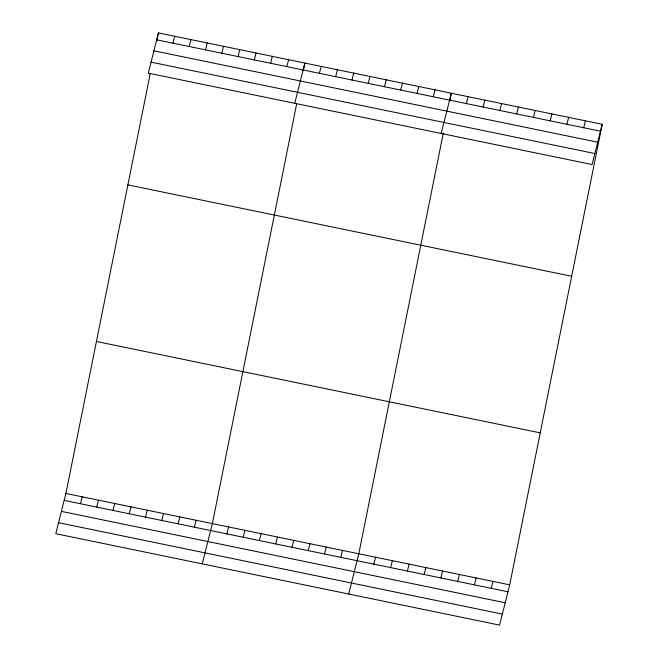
<?xml version="1.0" encoding="UTF-8"?>
<svg xmlns="http://www.w3.org/2000/svg" width="658" height="658" viewBox="0 0 658 658"><rect width="100%" height="100%" fill="white"/><g stroke="black" fill="none" stroke-linecap="round" stroke-linejoin="round"><path stroke-width="0.99" d="M602.202 124.288L592.093 164.541L148.305 73.153L158.413 32.9L602.202 124.288L509.695 584.847L499.587 625.1L55.798 533.712L65.907 493.459L150.205 73.745M156.694 41.446L158.413 32.9M296.659 103.906L212.361 523.62L202.245 563.873M303.338 70.653L304.86 63.061L294.751 103.306M443.303 133.113L358.807 553.773L348.699 594.026M449.792 100.814L451.314 93.214L441.205 133.467M172.947 43.165L174.683 36.248M189.216 46.521L190.96 39.603M80.441 503.732L82.176 496.815M205.493 49.868L207.229 42.951M96.718 507.079L98.453 500.162M221.762 53.216L223.498 46.307M112.987 510.427L114.722 503.518M238.04 56.572L239.775 49.654M129.256 513.783L131 506.866M254.309 59.919L256.044 53.002M145.533 517.13L147.269 510.213M270.578 63.275L272.322 56.358M161.802 520.486L163.538 513.569M286.855 66.623L288.591 59.705M178.079 523.834L179.815 516.917M194.349 527.181L196.084 520.272M319.401 73.326L321.137 66.409M335.67 76.673L337.406 69.756M226.895 533.885L228.63 526.968M351.94 80.029L353.683 73.112M243.164 537.241L244.899 530.323M368.217 83.377L369.952 76.46M259.441 540.588L261.177 533.671M384.486 86.724L386.221 79.807M275.71 543.936L277.446 537.027M400.763 90.08L402.499 83.163M291.979 547.292L293.723 540.374M417.032 93.428L418.768 86.511M308.257 550.639L309.992 543.722M433.301 96.775L435.045 89.866M324.526 553.995L326.261 547.078M340.803 557.342L342.538 550.425M466.341 103.586L468.077 96.668M483.112 107.032L484.847 100.115M373.834 564.145L375.578 557.227M499.874 110.486L501.61 103.569M390.605 567.599L392.341 560.682M516.637 113.941L518.372 107.024M407.368 571.054L409.103 564.136M533.408 117.395L535.143 110.478M424.13 574.5L425.874 567.583M550.17 120.842L551.906 113.924M440.901 577.954L442.637 571.037M566.933 124.296L568.677 117.379M457.664 581.409L459.399 574.492M583.704 127.751L585.439 120.833M474.426 584.855L476.17 577.946M491.197 588.31L492.932 581.392M156.678 39.817L600.466 131.197M153.914 50.814L597.703 142.202M151.069 62.148L594.857 153.536M127.882 184.89L571.679 276.27M96.43 341.477L540.226 432.865M65.907 493.459L509.695 584.847M64.171 500.376L507.96 591.764M61.408 511.381L505.196 602.761M58.562 522.715L502.35 614.095"/></g></svg>
